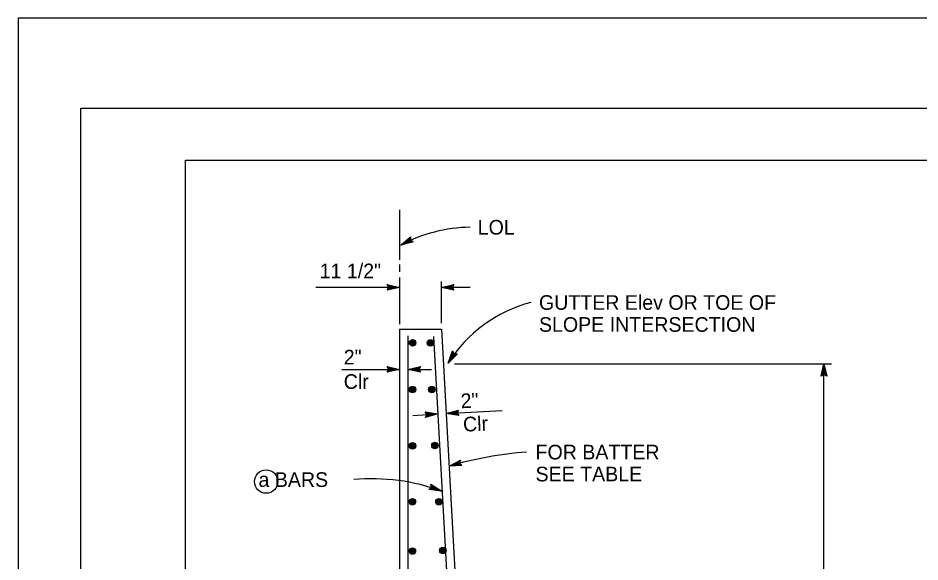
# Model space of a CAD drawing. Extents: x -894 to 866, y -472 to 714.
# Drawn here: x -894 to -462.7, y 453.6 to 713.6 of the extents above; entities that cross this region are included whole.
import ezdxf

# ---------------------------------------------------------------- set-up
doc = ezdxf.new("R2010")
doc.units = 0
for name, color, linetype in [('border_PLOTTING-ELEMENTS', 7, 'Continuous'), ('border_rw_22x34_Cut_Lines', 7, 'Continuous'), ('border_SHEET', 7, 'Continuous'), ('str_Concrete-A', 7, 'Continuous'), ('str_Reinforcement-A', 7, 'Continuous'), ('str_Reinforcement-B', 7, 'Continuous'), ('str_Reinforcement-C', 7, 'Continuous'), ('str_Text-A', 7, 'Continuous')]:
    doc.layers.add(name, color=color, linetype=linetype)

msp = doc.modelspace()

# ---------------------------------------------------------------- linework, layer by layer
at = {"layer": 'border_PLOTTING-ELEMENTS'}
for points in [[(-894.04, -472.44), (865.96, -472.44), (865.96, 713.56), (-894.04, 713.56)], [(-864.04, 670.56), (835.96, 670.56), (835.96, -429.44), (-864.04, -429.44)]]:
    msp.add_lwpolyline(points, close=True, dxfattribs=at)
at = {"layer": 'border_rw_22x34_Cut_Lines'}
msp.add_lwpolyline([(-864.04, 670.56), (835.96, 670.56), (835.96, -429.44), (-864.04, -429.44)], close=True, dxfattribs=at)
at = {"layer": 'border_SHEET'}
for p, q in [((-814.04, 645.56), (810.96, 645.56)), ((-814.04, -404.44), (-814.04, 645.56))]:
    msp.add_line(p, q, dxfattribs=at)
at = {"layer": 'str_Concrete-A'}
for p, q in [((-711.58, 564.86), (-691.58, 564.86)), ((-711.58, 564.86), (-711.58, 314.87)), ((-691.58, 564.86), (-679.58, 349.87))]:
    msp.add_line(p, q, dxfattribs=at)
at = {"layer": 'str_Reinforcement-A'}
msp.add_line((-695.4, 561.44), (-682.15, 324.14), dxfattribs=at)
at = {"layer": 'str_Reinforcement-B'}
for centre, radius in [((-705.34, 558.3), 1.56), ((-705.34, 558.3), 1.37), ((-705.34, 558.3), 1.19), ((-705.34, 558.3), 1), ((-705.34, 558.3), 0.812), ((-705.34, 558.3), 0.625), ((-705.34, 558.3), 0.437), ((-705.34, 558.3), 0.187), ((-696.83, 558.26), 1.56), ((-696.83, 558.26), 1.37), ((-696.83, 558.26), 1.19), ((-696.83, 558.26), 1), ((-696.83, 558.26), 0.812), ((-696.83, 558.26), 0.625), ((-696.83, 558.26), 0.437), ((-696.83, 558.26), 0.187), ((-705.38, 536.03), 1.56), ((-705.38, 536.03), 1.37), ((-705.38, 536.03), 1.19), ((-705.38, 536.03), 1), ((-705.38, 536.03), 0.812), ((-705.38, 536.03), 0.625), ((-705.38, 536.03), 0.437), ((-705.38, 536.03), 0.187), ((-696.17, 536.03), 1.56), ((-696.17, 536.03), 1.37), ((-696.17, 536.03), 1.19), ((-696.17, 536.03), 1), ((-696.17, 536.03), 0.812), ((-696.17, 536.03), 0.625), ((-696.17, 536.03), 0.437), ((-696.17, 536.03), 0.187), ((-705.44, 509.15), 1.56), ((-705.44, 509.15), 1.37), ((-705.44, 509.15), 1.19), ((-705.44, 509.15), 1), ((-705.44, 509.15), 0.812), ((-705.44, 509.15), 0.625), ((-705.44, 509.15), 0.437), ((-705.44, 509.15), 0.187), ((-694.67, 509.23), 1.56), ((-694.67, 509.23), 1.37), ((-694.67, 509.23), 1.19), ((-694.67, 509.23), 1), ((-694.67, 509.23), 0.812), ((-694.67, 509.23), 0.625), ((-694.67, 509.23), 0.437), ((-694.67, 509.23), 0.187), ((-705.48, 482.4), 1.56), ((-705.48, 482.4), 1.37), ((-705.48, 482.4), 1.19), ((-705.48, 482.4), 1), ((-705.48, 482.4), 0.812), ((-692.77, 482.4), 1.56), ((-692.77, 482.4), 1.37), ((-692.77, 482.4), 1.19), ((-692.77, 482.4), 1), ((-692.77, 482.4), 0.812), ((-705.48, 482.4), 0.625), ((-705.48, 482.4), 0.437), ((-705.48, 482.4), 0.187), ((-692.77, 482.4), 0.625), ((-692.77, 482.4), 0.437), ((-692.77, 482.4), 0.187), ((-705.46, 458.83), 1.56), ((-705.46, 458.83), 1.37), ((-705.46, 458.83), 1.19), ((-705.46, 458.83), 1), ((-705.46, 458.83), 0.812), ((-705.46, 458.83), 0.625), ((-705.46, 458.83), 0.437), ((-705.46, 458.83), 0.187), ((-690.89, 459.09), 1.56), ((-690.89, 459.09), 1.37), ((-690.89, 459.09), 1.19), ((-690.89, 459.09), 1), ((-690.89, 459.09), 0.812), ((-690.89, 459.09), 0.625), ((-690.89, 459.09), 0.437), ((-690.89, 459.09), 0.187)]:
    msp.add_circle(centre, radius, dxfattribs=at)
at = {"layer": 'str_Reinforcement-C'}
msp.add_line((-707.58, 561.61), (-707.58, 349.87), dxfattribs=at)
at = {"layer": 'str_Text-A'}
for p, q in [((-711.58, 621.86), (-711.58, 598.07)), ((-711.02, 605.05), (-706.35, 609.03)), ((-709.8, 605.7), (-706.38, 608.61)), ((-708.58, 606.34), (-706.38, 608.22)), ((-706.35, 609.03), (-706.43, 607.48)), ((-706.35, 609.03), (-706.35, 609.03)), ((-705.09, 606.68), (-711.02, 605.05)), ((-711.02, 605.05), (-711.02, 605.05)), ((-705.45, 606.89), (-709.8, 605.69)), ((-705.83, 607.1), (-708.58, 606.34)), ((-707.36, 606.99), (-706.42, 607.79)), ((-706.15, 607.32), (-707.36, 606.99)), ((-706.43, 607.48), (-705.09, 606.68)), ((-705.09, 606.68), (-705.09, 606.68)), ((-711.58, 595.83), (-711.58, 592.25)), ((-711.58, 589.58), (-711.58, 567.22)), ((-691.58, 567.67), (-691.58, 587.65)), ((-711.58, 584.86), (-751.61, 584.86)), ((-716.78, 584.86), (-717.58, 586.2)), ((-717.58, 586.2), (-717.58, 586.2)), ((-717.58, 586.2), (-711.58, 584.86)), ((-711.58, 584.86), (-717.58, 583.53)), ((-717.58, 583.53), (-716.78, 584.86)), ((-717.58, 583.53), (-717.58, 583.53)), ((-717.37, 585.85), (-712.96, 584.86)), ((-712.97, 584.86), (-717.35, 583.89)), ((-714.35, 584.87), (-717.17, 584.24)), ((-717.13, 585.49), (-714.35, 584.87)), ((-716.96, 585.14), (-715.73, 584.87)), ((-715.73, 584.87), (-716.94, 584.6)), ((-711.58, 584.86), (-711.58, 584.86)), ((-691.58, 584.86), (-685.58, 586.19)), ((-677.91, 584.86), (-691.58, 584.86)), ((-685.58, 583.52), (-691.58, 584.86)), ((-691.58, 584.86), (-691.58, 584.86)), ((-685.8, 583.88), (-690.2, 584.86)), ((-690.19, 584.87), (-685.82, 585.83)), ((-688.82, 584.86), (-686, 585.49)), ((-686.03, 584.24), (-688.82, 584.86)), ((-687.44, 584.86), (-686.23, 585.13)), ((-686.21, 584.59), (-687.44, 584.86)), ((-685.58, 586.19), (-686.38, 584.86)), ((-686.38, 584.86), (-685.58, 583.52)), ((-685.58, 586.19), (-685.58, 586.19)), ((-685.58, 583.52), (-685.58, 583.52)), ((-688.3, 548.69), (-686.23, 554.48)), ((-683.97, 553.05), (-688.3, 548.69)), ((-687.56, 549.87), (-686.05, 554.09)), ((-684.39, 553.06), (-687.56, 549.86)), ((-686.83, 551.03), (-685.85, 553.75)), ((-684.81, 553.05), (-686.83, 551.03)), ((-686.23, 554.48), (-686.23, 554.48)), ((-686.23, 554.48), (-685.53, 553.09)), ((-686.09, 552.2), (-685.67, 553.36)), ((-685.2, 553.09), (-686.09, 552.2)), ((-685.53, 553.09), (-683.97, 553.05)), ((-683.97, 553.05), (-683.97, 553.05)), ((-688.3, 548.69), (-688.3, 548.69)), ((-685.28, 548.37), (-504.98, 548.37)), ((-685.28, 548.37), (-517.65, 548.37)), ((-510, 542.37), (-508.66, 548.37)), ((-508.66, 314.87), (-508.66, 548.37)), ((-508.66, 548.37), (-508.66, 548.37)), ((-508.66, 548.37), (-507.33, 542.37)), ((-739.16, 545.65), (-711.58, 545.65)), ((-716.78, 545.65), (-717.58, 546.99)), ((-717.58, 546.99), (-717.58, 546.99)), ((-717.58, 546.99), (-711.58, 545.65)), ((-711.58, 545.65), (-717.58, 544.32)), ((-717.58, 544.32), (-716.78, 545.65)), ((-717.58, 544.32), (-717.58, 544.32)), ((-717.37, 546.63), (-712.96, 545.65)), ((-712.97, 545.64), (-717.35, 544.68)), ((-714.35, 545.65), (-717.17, 545.02)), ((-717.13, 546.27), (-714.35, 545.65)), ((-716.96, 545.93), (-715.73, 545.65)), ((-715.73, 545.65), (-716.94, 545.38)), ((-711.58, 545.65), (-711.58, 545.65)), ((-707.58, 545.65), (-701.58, 546.98)), ((-701.58, 544.31), (-707.58, 545.65)), ((-707.58, 545.65), (-707.58, 545.65)), ((-707.58, 545.65), (-696.33, 545.65)), ((-701.8, 544.66), (-706.2, 545.65)), ((-706.19, 545.65), (-701.82, 546.62)), ((-704.82, 545.65), (-702, 546.27)), ((-702.03, 545.02), (-704.82, 545.65)), ((-703.44, 545.64), (-702.23, 545.91)), ((-702.21, 545.37), (-703.44, 545.64)), ((-701.58, 546.98), (-702.38, 545.65)), ((-702.38, 545.65), (-701.58, 544.31)), ((-701.58, 546.98), (-701.58, 546.98)), ((-701.58, 544.31), (-701.58, 544.31)), ((-509.65, 542.58), (-508.66, 546.99)), ((-509.29, 542.82), (-508.66, 545.6)), ((-508.94, 542.99), (-508.67, 544.22)), ((-508.67, 544.22), (-508.4, 543.01)), ((-508.66, 546.98), (-507.69, 542.6)), ((-508.66, 545.6), (-508.04, 542.78)), ((-508.66, 543.17), (-510, 542.37)), ((-510, 542.37), (-510, 542.37)), ((-507.33, 542.37), (-508.66, 543.17)), ((-507.33, 542.37), (-507.33, 542.37)), ((-689.33, 524.55), (-683.42, 526.21)), ((-683.42, 526.21), (-684.14, 524.84)), ((-683.42, 526.21), (-683.42, 526.21)), ((-705.23, 523.66), (-693.33, 524.33)), ((-698.52, 524.04), (-699.39, 525.33)), ((-699.39, 525.33), (-699.39, 525.33)), ((-699.39, 525.33), (-693.33, 524.33)), ((-693.33, 524.33), (-699.24, 522.67)), ((-699.24, 522.67), (-698.52, 524.04)), ((-699.24, 522.67), (-699.24, 522.67)), ((-699.16, 524.99), (-694.71, 524.25)), ((-694.72, 524.25), (-699.03, 523.04)), ((-698.9, 524.64), (-696.09, 524.18)), ((-696.09, 524.18), (-698.87, 523.39)), ((-698.71, 524.31), (-697.47, 524.1)), ((-697.47, 524.1), (-698.66, 523.77)), ((-693.33, 524.33), (-693.33, 524.33)), ((-689.33, 524.55), (-662.48, 526.05)), ((-683.27, 523.55), (-689.33, 524.55)), ((-689.33, 524.55), (-689.33, 524.55)), ((-683.5, 523.89), (-687.96, 524.63)), ((-687.95, 524.63), (-683.63, 525.84)), ((-686.58, 524.7), (-683.79, 525.48)), ((-683.76, 524.24), (-686.58, 524.7)), ((-685.2, 524.78), (-684, 525.11)), ((-683.95, 524.57), (-685.2, 524.78)), ((-684.14, 524.84), (-683.27, 523.55)), ((-683.27, 523.55), (-683.27, 523.55)), ((-687.9, 499.41), (-682.47, 502.27)), ((-686.56, 499.78), (-682.6, 501.87)), ((-685.24, 500.14), (-682.68, 501.48)), ((-683.9, 500.5), (-682.81, 501.08)), ((-682.65, 500.56), (-683.9, 500.5)), ((-682.47, 502.27), (-682.89, 500.78)), ((-682.89, 500.78), (-681.76, 499.7)), ((-682.47, 502.27), (-682.47, 502.27)), ((-681.76, 499.7), (-687.9, 499.41)), ((-687.9, 499.41), (-687.9, 499.41)), ((-682.06, 499.98), (-686.57, 499.77)), ((-682.39, 500.27), (-685.24, 500.14)), ((-681.76, 499.7), (-681.76, 499.7)), ((-697.53, 488.24), (-696.32, 489.21)), ((-691.44, 487.4), (-697.53, 488.24)), ((-697.53, 488.24), (-697.53, 488.24)), ((-692.75, 487.88), (-697.18, 488.49)), ((-694.03, 488.36), (-696.9, 488.76)), ((-696.32, 489.21), (-696.6, 490.74)), ((-696.6, 490.74), (-696.6, 490.74)), ((-696.6, 490.74), (-691.44, 487.4)), ((-695.33, 488.84), (-696.55, 489.01)), ((-696.52, 490.33), (-692.74, 487.88)), ((-696.43, 489.91), (-694.03, 488.36)), ((-696.38, 489.53), (-695.33, 488.84)), ((-691.44, 487.4), (-691.44, 487.4))]:
    msp.add_line(p, q, dxfattribs=at)
msp.add_circle((-775.38, 492.03), 5.6, dxfattribs=at)
for centre, radius, start, end in [((-676.75, 540.44), 73.14, 90.8573, 117.9411), ((-631.99, 513.25), 66.54, 104.6859, 147.8122), ((-635.55, 315.52), 191.22, 94.5887, 105.8977), ((-724.67, 397.95), 95.41, 69.6199, 95.3289)]:
    msp.add_arc(centre, radius, start, end, dxfattribs=at)

# ---------------------------------------------------------------- texts
for s, height, p in [('LOL', 7, (-674.22, 610.07)), ('11 1/2"', 7, (-749.81, 589.2)), ('GUTTER Elev OR TOE OF', 6.9999, (-644.93, 574.11)), ('SLOPE INTERSECTION', 6.9999, (-644.93, 563.61)), ('2"', 7, (-738.29, 548)), ('Clr', 7, (-738.29, 536.32)), ('FOR BATTER', 7, (-646.57, 502.62)), ('a BARS', 7, (-779.06, 489.46)), ('SEE TABLE', 7, (-646.57, 492.12))]:
    msp.add_text(s, height=height, dxfattribs=at).set_placement(p)
for s, p in [('2"', (-682.22, 527.05)), ('Clr', (-681.1, 515.87))]:
    msp.add_text(s, height=7, rotation=2.6798, dxfattribs=at).set_placement(p)

doc.saveas('drawing.dxf')
